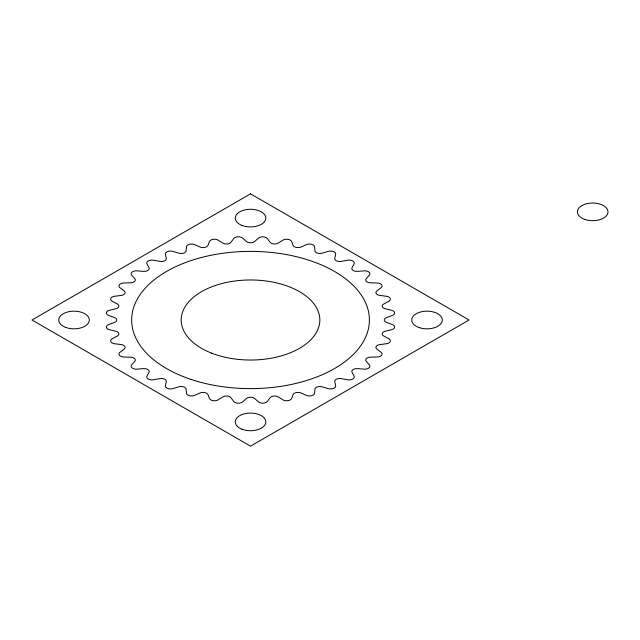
<?xml version="1.0" encoding="UTF-8"?>
<svg xmlns="http://www.w3.org/2000/svg" width="640" height="640" viewBox="0 0 640 640"><rect width="100%" height="100%" fill="white"/><g stroke="black" fill="none" stroke-linecap="round" stroke-linejoin="round"><path stroke-width="0.96" d="M186.44 246.896L186.136 250.792A4.952 2.856 0 0 1 178.904 253.2L172.904 251.408A5.152 2.976 0 0 0 167.576 251.608A5.152 2.976 0 0 0 165.424 254.432L166.296 258.296A4.952 2.856 0 0 1 159.904 261.4L153.448 260.224A5.152 2.976 0 0 0 148.264 260.96A5.152 2.976 0 0 0 146.992 263.952L149.016 267.68A4.952 2.856 0 0 1 143.656 271.376L136.944 270.864A5.152 2.976 0 0 0 132.064 272.112A5.152 2.976 0 0 0 131.712 275.184L134.824 278.656A4.952 2.856 0 0 1 130.648 282.824L123.896 283A5.152 2.976 0 0 0 119.456 284.712A5.152 2.976 0 0 0 120.04 287.776L124.144 290.88A4.952 2.856 0 0 1 121.296 295.408L114.688 296.256A5.152 2.976 0 0 0 110.84 298.392A5.152 2.976 0 0 0 112.328 301.352L117.312 303.992A4.952 2.856 0 0 1 115.856 308.736L109.616 310.24A5.152 2.976 0 0 0 106.456 312.72A5.152 2.976 0 0 0 108.816 315.488L114.52 317.592A4.952 2.856 0 0 1 114.52 322.408L108.816 324.512A5.152 2.976 0 0 0 106.456 327.28A5.152 2.976 0 0 0 109.616 329.76L115.856 331.264A4.952 2.856 0 0 1 117.312 336.008L112.328 338.648A5.152 2.976 0 0 0 110.84 341.608A5.152 2.976 0 0 0 114.688 343.744L121.296 344.592A4.952 2.856 0 0 1 124.144 349.12L120.04 352.224A5.152 2.976 0 0 0 119.456 355.288A5.152 2.976 0 0 0 123.896 357L130.648 357.176A4.952 2.856 0 0 1 134.824 361.344L131.712 364.816A5.152 2.976 0 0 0 132.064 367.888A5.152 2.976 0 0 0 136.944 369.136L143.656 368.624A4.952 2.856 0 0 1 149.016 372.32L146.992 376.048A5.152 2.976 0 0 0 148.264 379.04A5.152 2.976 0 0 0 153.448 379.776L159.904 378.6A4.952 2.856 0 0 1 166.296 381.704L165.424 385.568A5.152 2.976 0 0 0 167.576 388.392A5.152 2.976 0 0 0 172.904 388.592L178.904 386.8A4.952 2.856 0 0 1 186.136 389.208L186.44 393.104A5.152 2.976 0 0 0 189.408 395.672A5.152 2.976 0 0 0 194.712 395.336L200.08 392.96A4.952 2.856 0 0 1 207.928 394.608L209.4 398.424A5.152 2.976 0 0 0 213.096 400.648A5.152 2.976 0 0 0 218.224 399.784L222.792 396.912A4.952 2.856 0 0 1 231.016 397.744L233.608 401.352A5.152 2.976 0 0 0 237.92 403.176A5.152 2.976 0 0 0 242.712 401.816L246.352 398.52A4.952 2.856 0 0 1 254.696 398.52L258.336 401.816A5.152 2.976 0 0 0 263.128 403.176A5.152 2.976 0 0 0 267.432 401.352L270.032 397.744A4.952 2.856 0 0 1 278.248 396.912L282.824 399.784A5.152 2.976 0 0 0 287.952 400.648A5.152 2.976 0 0 0 291.648 398.424L293.12 394.608A4.952 2.856 0 0 1 300.96 392.96L306.328 395.336A5.152 2.976 0 0 0 311.64 395.672A5.152 2.976 0 0 0 314.608 393.104L314.912 389.208A4.952 2.856 0 0 1 322.136 386.8L328.144 388.592A5.152 2.976 0 0 0 333.472 388.392A5.152 2.976 0 0 0 335.624 385.568L334.744 381.704A4.952 2.856 0 0 1 341.144 378.6L347.592 379.776A5.152 2.976 0 0 0 352.776 379.04A5.152 2.976 0 0 0 354.048 376.048L352.024 372.32A4.952 2.856 0 0 1 357.392 368.624L364.096 369.136A5.152 2.976 0 0 0 368.984 367.888A5.152 2.976 0 0 0 369.336 364.816L366.216 361.344A4.952 2.856 0 0 1 370.392 357.176L377.152 357A5.152 2.976 0 0 0 381.584 355.288A5.152 2.976 0 0 0 381.008 352.224L376.896 349.12A4.952 2.856 0 0 1 379.752 344.592L386.352 343.744A5.152 2.976 0 0 0 390.208 341.608A5.152 2.976 0 0 0 388.72 338.648L383.736 336.008A4.952 2.856 0 0 1 385.184 331.264L391.432 329.76A5.152 2.976 0 0 0 394.584 327.28A5.152 2.976 0 0 0 392.224 324.512L386.528 322.408A4.952 2.856 0 0 1 386.528 317.592L392.224 315.488A5.152 2.976 0 0 0 394.584 312.72A5.152 2.976 0 0 0 391.432 310.24L385.184 308.736A4.952 2.856 0 0 1 383.736 303.992L388.72 301.352A5.152 2.976 0 0 0 390.208 298.392A5.152 2.976 0 0 0 386.352 296.256L379.752 295.408A4.952 2.856 0 0 1 376.896 290.88L381.008 287.776A5.152 2.976 0 0 0 381.584 284.712A5.152 2.976 0 0 0 377.152 283L370.392 282.824A4.952 2.856 0 0 1 366.216 278.656L369.336 275.184A5.152 2.976 0 0 0 368.984 272.112A5.152 2.976 0 0 0 364.096 270.864L357.392 271.376A4.952 2.856 0 0 1 352.024 267.68L354.048 263.952A5.152 2.976 0 0 0 352.776 260.96A5.152 2.976 0 0 0 347.592 260.224L341.144 261.4A4.952 2.856 0 0 1 334.744 258.296L335.624 254.432A5.152 2.976 0 0 0 333.472 251.608A5.152 2.976 0 0 0 328.144 251.408L322.136 253.2A4.952 2.856 0 0 1 314.912 250.792L314.608 246.896A5.152 2.976 0 0 0 311.64 244.328A5.152 2.976 0 0 0 306.328 244.664L300.96 247.04A4.952 2.856 0 0 1 293.12 245.392L291.648 241.576A5.152 2.976 0 0 0 287.952 239.352A5.152 2.976 0 0 0 282.824 240.216L278.248 243.088A4.952 2.856 0 0 1 270.032 242.256L267.432 238.648A5.152 2.976 0 0 0 263.128 236.824A5.152 2.976 0 0 0 258.336 238.184L254.696 241.48A4.952 2.856 0 0 1 246.352 241.48L242.712 238.184A5.152 2.976 0 0 0 237.92 236.824A5.152 2.976 0 0 0 233.608 238.648L231.016 242.256A4.952 2.856 0 0 1 222.792 243.088L218.224 240.216A5.152 2.976 0 0 0 213.096 239.352A5.152 2.976 0 0 0 209.4 241.576L207.928 245.392A4.952 2.856 0 0 1 200.08 247.04L194.712 244.664A5.152 2.976 0 0 0 189.408 244.328A5.152 2.976 0 0 0 186.44 246.896M250.52 193.84L32 320L250.52 446.16L469.048 320L250.52 193.84M211.656 353.152A69.336 40.032 0 0 0 319.68 322.856A69.336 40.032 0 0 0 220.224 283.992A69.336 40.032 0 0 0 211.656 353.152M191.096 379.432A118.864 68.624 0 0 0 369.384 320A118.864 68.624 0 0 0 191.096 260.568A118.864 68.624 0 0 0 191.096 379.432M65.448 327.312A15.296 8.832 0 0 0 89.28 320.632A15.296 8.832 0 0 0 67.344 312.056A15.296 8.832 0 0 0 65.448 327.312M241.952 429.216A15.296 8.832 0 0 0 265.776 422.528A15.296 8.832 0 0 0 243.84 413.96A15.296 8.832 0 0 0 241.952 429.216M241.952 225.408A15.296 8.832 0 0 0 265.776 218.728A15.296 8.832 0 0 0 243.84 210.16A15.296 8.832 0 0 0 241.952 225.408M585.056 219.504A15.296 8.832 0 0 0 608 211.856A15.296 8.832 0 0 0 585.056 204.208A15.296 8.832 0 0 0 585.056 219.504M419.376 327.648A15.296 8.832 0 0 0 442.312 320A15.296 8.832 0 0 0 419.376 312.352A15.296 8.832 0 0 0 419.376 327.648"/></g></svg>
